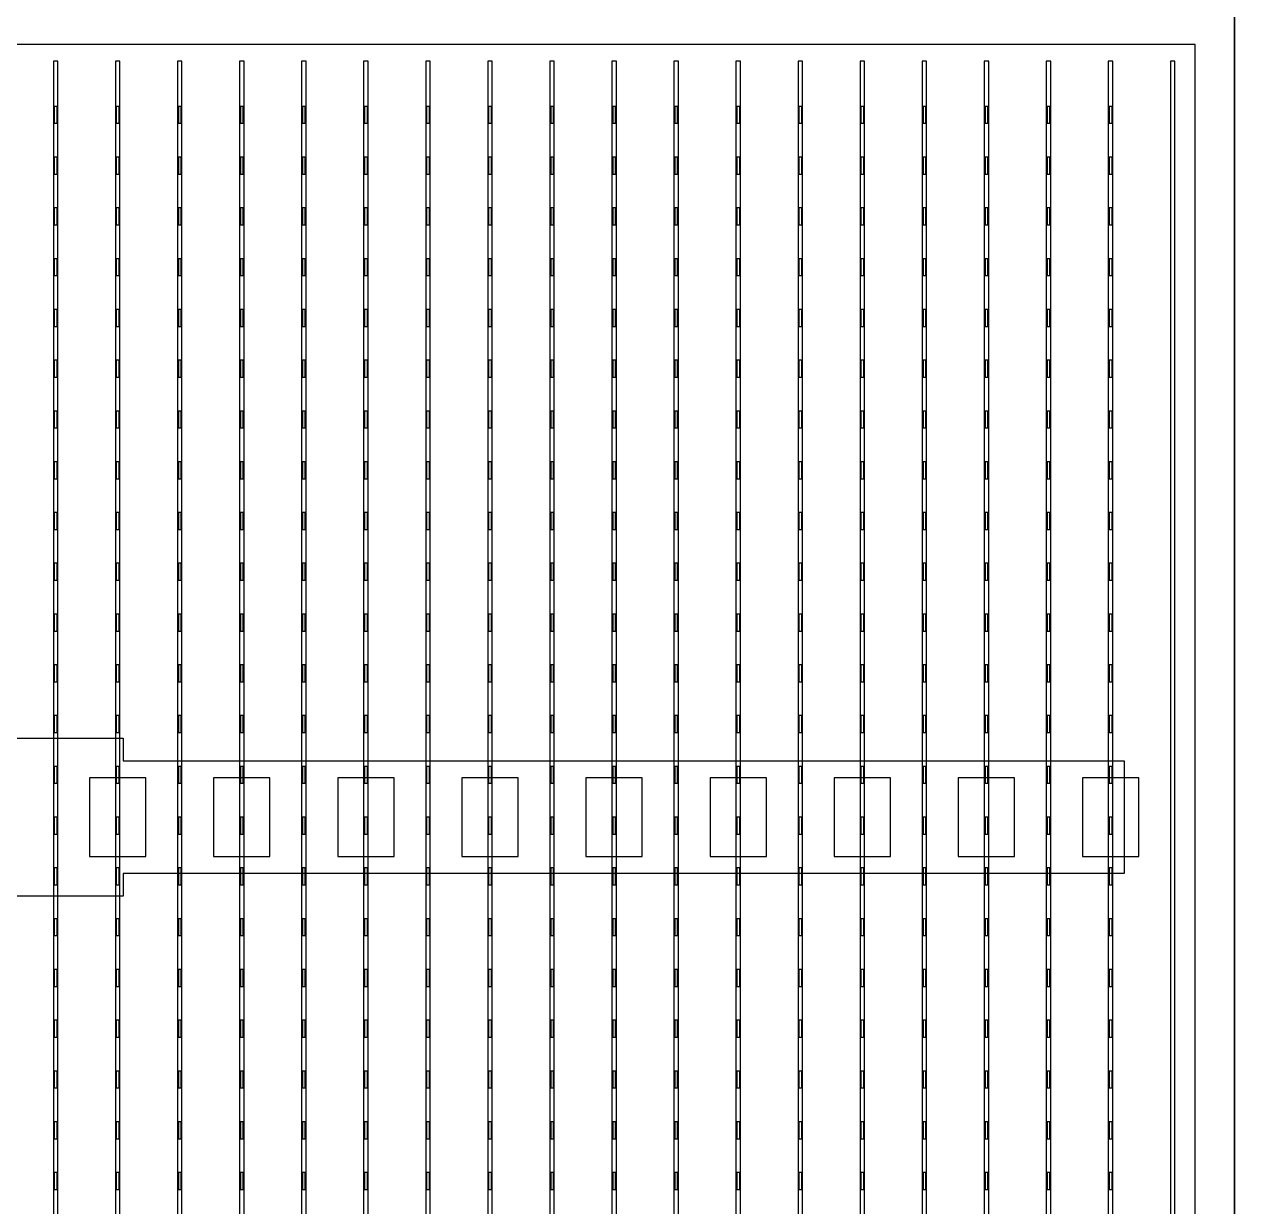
# Model space of a CAD drawing. Header units: millimetres. Extents: x -18 to 142, y -7 to 153.
# Drawn here: x 93.25 to 104.14, y 30.65 to 41.12 of the extents above; entities that cross this region are included whole.
import ezdxf

# ---------------------------------------------------------------- set-up
doc = ezdxf.new("R2010")
doc.units = ezdxf.units.MM
for name, color, linetype in [('BUSBARS', 3, 'Continuous'), ('CELLS', 5, 'Continuous'), ('CONTACT_PADS', 2, 'Continuous'), ('DICING', 4, 'Continuous'), ('FINGERS', 1, 'Continuous'), ('INSULATION', 2, 'Continuous')]:
    doc.layers.add(name, color=color, linetype=linetype)

msp = doc.modelspace()

# ---------------------------------------------------------------- linework, layer by layer
at = {"layer": 'BUSBARS'}
msp.add_lwpolyline([(102.99, 34.6), (102.99, 33.6), (94.12, 33.6), (94.12, 33.4), (92.92, 33.4), (92.92, 33.6), (84.05, 33.6), (84.05, 34.6), (92.92, 34.6), (92.92, 34.8), (94.12, 34.8), (94.12, 34.6), (102.99, 34.6)], close=True, dxfattribs=at)
at = {"layer": 'CELLS'}
for points in [[(103.97, 20.4), (103.97, 41.3), (83.07, 41.3), (83.07, 20.4), (103.97, 20.4)], [(124.87, 20.4), (124.87, 41.3), (103.97, 41.3), (103.97, 20.4), (124.87, 20.4)]]:
    msp.add_lwpolyline(points, close=True, dxfattribs=at)
at = {"layer": 'CONTACT_PADS'}
for points in [[(93.533, 40.25), (93.533, 40.4), (93.508, 40.4), (93.508, 40.25), (93.533, 40.25)], [(94.083, 40.25), (94.083, 40.4), (94.058, 40.4), (94.058, 40.25), (94.083, 40.25)], [(94.633, 40.25), (94.633, 40.4), (94.608, 40.4), (94.608, 40.25), (94.633, 40.25)], [(95.183, 40.25), (95.183, 40.4), (95.158, 40.4), (95.158, 40.25), (95.183, 40.25)], [(95.733, 40.25), (95.733, 40.4), (95.708, 40.4), (95.708, 40.25), (95.733, 40.25)], [(96.283, 40.25), (96.283, 40.4), (96.258, 40.4), (96.258, 40.25), (96.283, 40.25)], [(96.833, 40.25), (96.833, 40.4), (96.808, 40.4), (96.808, 40.25), (96.833, 40.25)], [(97.383, 40.25), (97.383, 40.4), (97.358, 40.4), (97.358, 40.25), (97.383, 40.25)], [(97.933, 40.25), (97.933, 40.4), (97.908, 40.4), (97.908, 40.25), (97.933, 40.25)], [(98.483, 40.25), (98.483, 40.4), (98.458, 40.4), (98.458, 40.25), (98.483, 40.25)], [(99.033, 40.25), (99.033, 40.4), (99.008, 40.4), (99.008, 40.25), (99.033, 40.25)], [(99.583, 40.25), (99.583, 40.4), (99.558, 40.4), (99.558, 40.25), (99.583, 40.25)], [(100.133, 40.25), (100.133, 40.4), (100.108, 40.4), (100.108, 40.25), (100.133, 40.25)], [(100.683, 40.25), (100.683, 40.4), (100.658, 40.4), (100.658, 40.25), (100.683, 40.25)], [(101.233, 40.25), (101.233, 40.4), (101.208, 40.4), (101.208, 40.25), (101.233, 40.25)], [(101.783, 40.25), (101.783, 40.4), (101.758, 40.4), (101.758, 40.25), (101.783, 40.25)], [(102.333, 40.25), (102.333, 40.4), (102.308, 40.4), (102.308, 40.25), (102.333, 40.25)], [(102.883, 40.25), (102.883, 40.4), (102.858, 40.4), (102.858, 40.25), (102.883, 40.25)], [(93.533, 39.8), (93.533, 39.95), (93.508, 39.95), (93.508, 39.8), (93.533, 39.8)], [(94.083, 39.8), (94.083, 39.95), (94.058, 39.95), (94.058, 39.8), (94.083, 39.8)], [(94.633, 39.8), (94.633, 39.95), (94.608, 39.95), (94.608, 39.8), (94.633, 39.8)], [(95.183, 39.8), (95.183, 39.95), (95.158, 39.95), (95.158, 39.8), (95.183, 39.8)], [(95.733, 39.8), (95.733, 39.95), (95.708, 39.95), (95.708, 39.8), (95.733, 39.8)], [(96.283, 39.8), (96.283, 39.95), (96.258, 39.95), (96.258, 39.8), (96.283, 39.8)], [(96.833, 39.8), (96.833, 39.95), (96.808, 39.95), (96.808, 39.8), (96.833, 39.8)], [(97.383, 39.8), (97.383, 39.95), (97.358, 39.95), (97.358, 39.8), (97.383, 39.8)], [(97.933, 39.8), (97.933, 39.95), (97.908, 39.95), (97.908, 39.8), (97.933, 39.8)], [(98.483, 39.8), (98.483, 39.95), (98.458, 39.95), (98.458, 39.8), (98.483, 39.8)], [(99.033, 39.8), (99.033, 39.95), (99.008, 39.95), (99.008, 39.8), (99.033, 39.8)], [(99.583, 39.8), (99.583, 39.95), (99.558, 39.95), (99.558, 39.8), (99.583, 39.8)], [(100.133, 39.8), (100.133, 39.95), (100.108, 39.95), (100.108, 39.8), (100.133, 39.8)], [(100.683, 39.8), (100.683, 39.95), (100.658, 39.95), (100.658, 39.8), (100.683, 39.8)], [(101.233, 39.8), (101.233, 39.95), (101.208, 39.95), (101.208, 39.8), (101.233, 39.8)], [(101.783, 39.8), (101.783, 39.95), (101.758, 39.95), (101.758, 39.8), (101.783, 39.8)], [(102.333, 39.8), (102.333, 39.95), (102.308, 39.95), (102.308, 39.8), (102.333, 39.8)], [(102.883, 39.8), (102.883, 39.95), (102.858, 39.95), (102.858, 39.8), (102.883, 39.8)], [(93.533, 39.35), (93.533, 39.5), (93.508, 39.5), (93.508, 39.35), (93.533, 39.35)], [(94.083, 39.35), (94.083, 39.5), (94.058, 39.5), (94.058, 39.35), (94.083, 39.35)], [(94.633, 39.35), (94.633, 39.5), (94.608, 39.5), (94.608, 39.35), (94.633, 39.35)], [(95.183, 39.35), (95.183, 39.5), (95.158, 39.5), (95.158, 39.35), (95.183, 39.35)], [(95.733, 39.35), (95.733, 39.5), (95.708, 39.5), (95.708, 39.35), (95.733, 39.35)], [(96.283, 39.35), (96.283, 39.5), (96.258, 39.5), (96.258, 39.35), (96.283, 39.35)], [(96.833, 39.35), (96.833, 39.5), (96.808, 39.5), (96.808, 39.35), (96.833, 39.35)], [(97.383, 39.35), (97.383, 39.5), (97.358, 39.5), (97.358, 39.35), (97.383, 39.35)], [(97.933, 39.35), (97.933, 39.5), (97.908, 39.5), (97.908, 39.35), (97.933, 39.35)], [(98.483, 39.35), (98.483, 39.5), (98.458, 39.5), (98.458, 39.35), (98.483, 39.35)], [(99.033, 39.35), (99.033, 39.5), (99.008, 39.5), (99.008, 39.35), (99.033, 39.35)], [(99.583, 39.35), (99.583, 39.5), (99.558, 39.5), (99.558, 39.35), (99.583, 39.35)], [(100.133, 39.35), (100.133, 39.5), (100.108, 39.5), (100.108, 39.35), (100.133, 39.35)], [(100.683, 39.35), (100.683, 39.5), (100.658, 39.5), (100.658, 39.35), (100.683, 39.35)], [(101.233, 39.35), (101.233, 39.5), (101.208, 39.5), (101.208, 39.35), (101.233, 39.35)], [(101.783, 39.35), (101.783, 39.5), (101.758, 39.5), (101.758, 39.35), (101.783, 39.35)], [(102.333, 39.35), (102.333, 39.5), (102.308, 39.5), (102.308, 39.35), (102.333, 39.35)], [(102.883, 39.35), (102.883, 39.5), (102.858, 39.5), (102.858, 39.35), (102.883, 39.35)], [(93.533, 38.9), (93.533, 39.05), (93.508, 39.05), (93.508, 38.9), (93.533, 38.9)], [(94.083, 38.9), (94.083, 39.05), (94.058, 39.05), (94.058, 38.9), (94.083, 38.9)], [(94.633, 38.9), (94.633, 39.05), (94.608, 39.05), (94.608, 38.9), (94.633, 38.9)], [(95.183, 38.9), (95.183, 39.05), (95.158, 39.05), (95.158, 38.9), (95.183, 38.9)], [(95.733, 38.9), (95.733, 39.05), (95.708, 39.05), (95.708, 38.9), (95.733, 38.9)], [(96.283, 38.9), (96.283, 39.05), (96.258, 39.05), (96.258, 38.9), (96.283, 38.9)], [(96.833, 38.9), (96.833, 39.05), (96.808, 39.05), (96.808, 38.9), (96.833, 38.9)], [(97.383, 38.9), (97.383, 39.05), (97.358, 39.05), (97.358, 38.9), (97.383, 38.9)], [(97.933, 38.9), (97.933, 39.05), (97.908, 39.05), (97.908, 38.9), (97.933, 38.9)], [(98.483, 38.9), (98.483, 39.05), (98.458, 39.05), (98.458, 38.9), (98.483, 38.9)], [(99.033, 38.9), (99.033, 39.05), (99.008, 39.05), (99.008, 38.9), (99.033, 38.9)], [(99.583, 38.9), (99.583, 39.05), (99.558, 39.05), (99.558, 38.9), (99.583, 38.9)], [(100.133, 38.9), (100.133, 39.05), (100.108, 39.05), (100.108, 38.9), (100.133, 38.9)], [(100.683, 38.9), (100.683, 39.05), (100.658, 39.05), (100.658, 38.9), (100.683, 38.9)], [(101.233, 38.9), (101.233, 39.05), (101.208, 39.05), (101.208, 38.9), (101.233, 38.9)], [(101.783, 38.9), (101.783, 39.05), (101.758, 39.05), (101.758, 38.9), (101.783, 38.9)], [(102.333, 38.9), (102.333, 39.05), (102.308, 39.05), (102.308, 38.9), (102.333, 38.9)], [(102.883, 38.9), (102.883, 39.05), (102.858, 39.05), (102.858, 38.9), (102.883, 38.9)], [(93.533, 38.45), (93.533, 38.6), (93.508, 38.6), (93.508, 38.45), (93.533, 38.45)], [(94.083, 38.45), (94.083, 38.6), (94.058, 38.6), (94.058, 38.45), (94.083, 38.45)], [(94.633, 38.45), (94.633, 38.6), (94.608, 38.6), (94.608, 38.45), (94.633, 38.45)], [(95.183, 38.45), (95.183, 38.6), (95.158, 38.6), (95.158, 38.45), (95.183, 38.45)], [(95.733, 38.45), (95.733, 38.6), (95.708, 38.6), (95.708, 38.45), (95.733, 38.45)], [(96.283, 38.45), (96.283, 38.6), (96.258, 38.6), (96.258, 38.45), (96.283, 38.45)], [(96.833, 38.45), (96.833, 38.6), (96.808, 38.6), (96.808, 38.45), (96.833, 38.45)], [(97.383, 38.45), (97.383, 38.6), (97.358, 38.6), (97.358, 38.45), (97.383, 38.45)], [(97.933, 38.45), (97.933, 38.6), (97.908, 38.6), (97.908, 38.45), (97.933, 38.45)], [(98.483, 38.45), (98.483, 38.6), (98.458, 38.6), (98.458, 38.45), (98.483, 38.45)], [(99.033, 38.45), (99.033, 38.6), (99.008, 38.6), (99.008, 38.45), (99.033, 38.45)], [(99.583, 38.45), (99.583, 38.6), (99.558, 38.6), (99.558, 38.45), (99.583, 38.45)], [(100.133, 38.45), (100.133, 38.6), (100.108, 38.6), (100.108, 38.45), (100.133, 38.45)], [(100.683, 38.45), (100.683, 38.6), (100.658, 38.6), (100.658, 38.45), (100.683, 38.45)], [(101.233, 38.45), (101.233, 38.6), (101.208, 38.6), (101.208, 38.45), (101.233, 38.45)], [(101.783, 38.45), (101.783, 38.6), (101.758, 38.6), (101.758, 38.45), (101.783, 38.45)], [(102.333, 38.45), (102.333, 38.6), (102.308, 38.6), (102.308, 38.45), (102.333, 38.45)], [(102.883, 38.45), (102.883, 38.6), (102.858, 38.6), (102.858, 38.45), (102.883, 38.45)], [(93.533, 38), (93.533, 38.15), (93.508, 38.15), (93.508, 38), (93.533, 38)], [(94.083, 38), (94.083, 38.15), (94.058, 38.15), (94.058, 38), (94.083, 38)], [(94.633, 38), (94.633, 38.15), (94.608, 38.15), (94.608, 38), (94.633, 38)], [(95.183, 38), (95.183, 38.15), (95.158, 38.15), (95.158, 38), (95.183, 38)], [(95.733, 38), (95.733, 38.15), (95.708, 38.15), (95.708, 38), (95.733, 38)], [(96.283, 38), (96.283, 38.15), (96.258, 38.15), (96.258, 38), (96.283, 38)], [(96.833, 38), (96.833, 38.15), (96.808, 38.15), (96.808, 38), (96.833, 38)], [(97.383, 38), (97.383, 38.15), (97.358, 38.15), (97.358, 38), (97.383, 38)], [(97.933, 38), (97.933, 38.15), (97.908, 38.15), (97.908, 38), (97.933, 38)], [(98.483, 38), (98.483, 38.15), (98.458, 38.15), (98.458, 38), (98.483, 38)], [(99.033, 38), (99.033, 38.15), (99.008, 38.15), (99.008, 38), (99.033, 38)], [(99.583, 38), (99.583, 38.15), (99.558, 38.15), (99.558, 38), (99.583, 38)], [(100.133, 38), (100.133, 38.15), (100.108, 38.15), (100.108, 38), (100.133, 38)], [(100.683, 38), (100.683, 38.15), (100.658, 38.15), (100.658, 38), (100.683, 38)], [(101.233, 38), (101.233, 38.15), (101.208, 38.15), (101.208, 38), (101.233, 38)], [(101.783, 38), (101.783, 38.15), (101.758, 38.15), (101.758, 38), (101.783, 38)], [(102.333, 38), (102.333, 38.15), (102.308, 38.15), (102.308, 38), (102.333, 38)], [(102.883, 38), (102.883, 38.15), (102.858, 38.15), (102.858, 38), (102.883, 38)], [(93.533, 37.55), (93.533, 37.7), (93.508, 37.7), (93.508, 37.55), (93.533, 37.55)], [(94.083, 37.55), (94.083, 37.7), (94.058, 37.7), (94.058, 37.55), (94.083, 37.55)], [(94.633, 37.55), (94.633, 37.7), (94.608, 37.7), (94.608, 37.55), (94.633, 37.55)], [(95.183, 37.55), (95.183, 37.7), (95.158, 37.7), (95.158, 37.55), (95.183, 37.55)], [(95.733, 37.55), (95.733, 37.7), (95.708, 37.7), (95.708, 37.55), (95.733, 37.55)], [(96.283, 37.55), (96.283, 37.7), (96.258, 37.7), (96.258, 37.55), (96.283, 37.55)], [(96.833, 37.55), (96.833, 37.7), (96.808, 37.7), (96.808, 37.55), (96.833, 37.55)], [(97.383, 37.55), (97.383, 37.7), (97.358, 37.7), (97.358, 37.55), (97.383, 37.55)], [(97.933, 37.55), (97.933, 37.7), (97.908, 37.7), (97.908, 37.55), (97.933, 37.55)], [(98.483, 37.55), (98.483, 37.7), (98.458, 37.7), (98.458, 37.55), (98.483, 37.55)], [(99.033, 37.55), (99.033, 37.7), (99.008, 37.7), (99.008, 37.55), (99.033, 37.55)], [(99.583, 37.55), (99.583, 37.7), (99.558, 37.7), (99.558, 37.55), (99.583, 37.55)], [(100.133, 37.55), (100.133, 37.7), (100.108, 37.7), (100.108, 37.55), (100.133, 37.55)], [(100.683, 37.55), (100.683, 37.7), (100.658, 37.7), (100.658, 37.55), (100.683, 37.55)], [(101.233, 37.55), (101.233, 37.7), (101.208, 37.7), (101.208, 37.55), (101.233, 37.55)], [(101.783, 37.55), (101.783, 37.7), (101.758, 37.7), (101.758, 37.55), (101.783, 37.55)], [(102.333, 37.55), (102.333, 37.7), (102.308, 37.7), (102.308, 37.55), (102.333, 37.55)], [(102.883, 37.55), (102.883, 37.7), (102.858, 37.7), (102.858, 37.55), (102.883, 37.55)], [(93.533, 37.1), (93.533, 37.25), (93.508, 37.25), (93.508, 37.1), (93.533, 37.1)], [(94.083, 37.1), (94.083, 37.25), (94.058, 37.25), (94.058, 37.1), (94.083, 37.1)], [(94.633, 37.1), (94.633, 37.25), (94.608, 37.25), (94.608, 37.1), (94.633, 37.1)], [(95.183, 37.1), (95.183, 37.25), (95.158, 37.25), (95.158, 37.1), (95.183, 37.1)], [(95.733, 37.1), (95.733, 37.25), (95.708, 37.25), (95.708, 37.1), (95.733, 37.1)], [(96.283, 37.1), (96.283, 37.25), (96.258, 37.25), (96.258, 37.1), (96.283, 37.1)], [(96.833, 37.1), (96.833, 37.25), (96.808, 37.25), (96.808, 37.1), (96.833, 37.1)], [(97.383, 37.1), (97.383, 37.25), (97.358, 37.25), (97.358, 37.1), (97.383, 37.1)], [(97.933, 37.1), (97.933, 37.25), (97.908, 37.25), (97.908, 37.1), (97.933, 37.1)], [(98.483, 37.1), (98.483, 37.25), (98.458, 37.25), (98.458, 37.1), (98.483, 37.1)], [(99.033, 37.1), (99.033, 37.25), (99.008, 37.25), (99.008, 37.1), (99.033, 37.1)], [(99.583, 37.1), (99.583, 37.25), (99.558, 37.25), (99.558, 37.1), (99.583, 37.1)], [(100.133, 37.1), (100.133, 37.25), (100.108, 37.25), (100.108, 37.1), (100.133, 37.1)], [(100.683, 37.1), (100.683, 37.25), (100.658, 37.25), (100.658, 37.1), (100.683, 37.1)], [(101.233, 37.1), (101.233, 37.25), (101.208, 37.25), (101.208, 37.1), (101.233, 37.1)], [(101.783, 37.1), (101.783, 37.25), (101.758, 37.25), (101.758, 37.1), (101.783, 37.1)], [(102.333, 37.1), (102.333, 37.25), (102.308, 37.25), (102.308, 37.1), (102.333, 37.1)], [(102.883, 37.1), (102.883, 37.25), (102.858, 37.25), (102.858, 37.1), (102.883, 37.1)], [(93.533, 36.65), (93.533, 36.8), (93.508, 36.8), (93.508, 36.65), (93.533, 36.65)], [(94.083, 36.65), (94.083, 36.8), (94.058, 36.8), (94.058, 36.65), (94.083, 36.65)], [(94.633, 36.65), (94.633, 36.8), (94.608, 36.8), (94.608, 36.65), (94.633, 36.65)], [(95.183, 36.65), (95.183, 36.8), (95.158, 36.8), (95.158, 36.65), (95.183, 36.65)], [(95.733, 36.65), (95.733, 36.8), (95.708, 36.8), (95.708, 36.65), (95.733, 36.65)], [(96.283, 36.65), (96.283, 36.8), (96.258, 36.8), (96.258, 36.65), (96.283, 36.65)], [(96.833, 36.65), (96.833, 36.8), (96.808, 36.8), (96.808, 36.65), (96.833, 36.65)], [(97.383, 36.65), (97.383, 36.8), (97.358, 36.8), (97.358, 36.65), (97.383, 36.65)], [(97.933, 36.65), (97.933, 36.8), (97.908, 36.8), (97.908, 36.65), (97.933, 36.65)], [(98.483, 36.65), (98.483, 36.8), (98.458, 36.8), (98.458, 36.65), (98.483, 36.65)], [(99.033, 36.65), (99.033, 36.8), (99.008, 36.8), (99.008, 36.65), (99.033, 36.65)], [(99.583, 36.65), (99.583, 36.8), (99.558, 36.8), (99.558, 36.65), (99.583, 36.65)], [(100.133, 36.65), (100.133, 36.8), (100.108, 36.8), (100.108, 36.65), (100.133, 36.65)], [(100.683, 36.65), (100.683, 36.8), (100.658, 36.8), (100.658, 36.65), (100.683, 36.65)], [(101.233, 36.65), (101.233, 36.8), (101.208, 36.8), (101.208, 36.65), (101.233, 36.65)], [(101.783, 36.65), (101.783, 36.8), (101.758, 36.8), (101.758, 36.65), (101.783, 36.65)], [(102.333, 36.65), (102.333, 36.8), (102.308, 36.8), (102.308, 36.65), (102.333, 36.65)], [(102.883, 36.65), (102.883, 36.8), (102.858, 36.8), (102.858, 36.65), (102.883, 36.65)], [(93.533, 36.2), (93.533, 36.35), (93.508, 36.35), (93.508, 36.2), (93.533, 36.2)], [(94.083, 36.2), (94.083, 36.35), (94.058, 36.35), (94.058, 36.2), (94.083, 36.2)], [(94.633, 36.2), (94.633, 36.35), (94.608, 36.35), (94.608, 36.2), (94.633, 36.2)], [(95.183, 36.2), (95.183, 36.35), (95.158, 36.35), (95.158, 36.2), (95.183, 36.2)], [(95.733, 36.2), (95.733, 36.35), (95.708, 36.35), (95.708, 36.2), (95.733, 36.2)], [(96.283, 36.2), (96.283, 36.35), (96.258, 36.35), (96.258, 36.2), (96.283, 36.2)], [(96.833, 36.2), (96.833, 36.35), (96.808, 36.35), (96.808, 36.2), (96.833, 36.2)], [(97.383, 36.2), (97.383, 36.35), (97.358, 36.35), (97.358, 36.2), (97.383, 36.2)], [(97.933, 36.2), (97.933, 36.35), (97.908, 36.35), (97.908, 36.2), (97.933, 36.2)], [(98.483, 36.2), (98.483, 36.35), (98.458, 36.35), (98.458, 36.2), (98.483, 36.2)], [(99.033, 36.2), (99.033, 36.35), (99.008, 36.35), (99.008, 36.2), (99.033, 36.2)], [(99.583, 36.2), (99.583, 36.35), (99.558, 36.35), (99.558, 36.2), (99.583, 36.2)], [(100.133, 36.2), (100.133, 36.35), (100.108, 36.35), (100.108, 36.2), (100.133, 36.2)], [(100.683, 36.2), (100.683, 36.35), (100.658, 36.35), (100.658, 36.2), (100.683, 36.2)], [(101.233, 36.2), (101.233, 36.35), (101.208, 36.35), (101.208, 36.2), (101.233, 36.2)], [(101.783, 36.2), (101.783, 36.35), (101.758, 36.35), (101.758, 36.2), (101.783, 36.2)], [(102.333, 36.2), (102.333, 36.35), (102.308, 36.35), (102.308, 36.2), (102.333, 36.2)], [(102.883, 36.2), (102.883, 36.35), (102.858, 36.35), (102.858, 36.2), (102.883, 36.2)], [(93.533, 35.75), (93.533, 35.9), (93.508, 35.9), (93.508, 35.75), (93.533, 35.75)], [(94.083, 35.75), (94.083, 35.9), (94.058, 35.9), (94.058, 35.75), (94.083, 35.75)], [(94.633, 35.75), (94.633, 35.9), (94.608, 35.9), (94.608, 35.75), (94.633, 35.75)], [(95.183, 35.75), (95.183, 35.9), (95.158, 35.9), (95.158, 35.75), (95.183, 35.75)], [(95.733, 35.75), (95.733, 35.9), (95.708, 35.9), (95.708, 35.75), (95.733, 35.75)], [(96.283, 35.75), (96.283, 35.9), (96.258, 35.9), (96.258, 35.75), (96.283, 35.75)], [(96.833, 35.75), (96.833, 35.9), (96.808, 35.9), (96.808, 35.75), (96.833, 35.75)], [(97.383, 35.75), (97.383, 35.9), (97.358, 35.9), (97.358, 35.75), (97.383, 35.75)], [(97.933, 35.75), (97.933, 35.9), (97.908, 35.9), (97.908, 35.75), (97.933, 35.75)], [(98.483, 35.75), (98.483, 35.9), (98.458, 35.9), (98.458, 35.75), (98.483, 35.75)], [(99.033, 35.75), (99.033, 35.9), (99.008, 35.9), (99.008, 35.75), (99.033, 35.75)], [(99.583, 35.75), (99.583, 35.9), (99.558, 35.9), (99.558, 35.75), (99.583, 35.75)], [(100.133, 35.75), (100.133, 35.9), (100.108, 35.9), (100.108, 35.75), (100.133, 35.75)], [(100.683, 35.75), (100.683, 35.9), (100.658, 35.9), (100.658, 35.75), (100.683, 35.75)], [(101.233, 35.75), (101.233, 35.9), (101.208, 35.9), (101.208, 35.75), (101.233, 35.75)], [(101.783, 35.75), (101.783, 35.9), (101.758, 35.9), (101.758, 35.75), (101.783, 35.75)], [(102.333, 35.75), (102.333, 35.9), (102.308, 35.9), (102.308, 35.75), (102.333, 35.75)], [(102.883, 35.75), (102.883, 35.9), (102.858, 35.9), (102.858, 35.75), (102.883, 35.75)], [(93.533, 35.3), (93.533, 35.45), (93.508, 35.45), (93.508, 35.3), (93.533, 35.3)], [(94.083, 35.3), (94.083, 35.45), (94.058, 35.45), (94.058, 35.3), (94.083, 35.3)], [(94.633, 35.3), (94.633, 35.45), (94.608, 35.45), (94.608, 35.3), (94.633, 35.3)], [(95.183, 35.3), (95.183, 35.45), (95.158, 35.45), (95.158, 35.3), (95.183, 35.3)], [(95.733, 35.3), (95.733, 35.45), (95.708, 35.45), (95.708, 35.3), (95.733, 35.3)], [(96.283, 35.3), (96.283, 35.45), (96.258, 35.45), (96.258, 35.3), (96.283, 35.3)], [(96.833, 35.3), (96.833, 35.45), (96.808, 35.45), (96.808, 35.3), (96.833, 35.3)], [(97.383, 35.3), (97.383, 35.45), (97.358, 35.45), (97.358, 35.3), (97.383, 35.3)], [(97.933, 35.3), (97.933, 35.45), (97.908, 35.45), (97.908, 35.3), (97.933, 35.3)], [(98.483, 35.3), (98.483, 35.45), (98.458, 35.45), (98.458, 35.3), (98.483, 35.3)], [(99.033, 35.3), (99.033, 35.45), (99.008, 35.45), (99.008, 35.3), (99.033, 35.3)], [(99.583, 35.3), (99.583, 35.45), (99.558, 35.45), (99.558, 35.3), (99.583, 35.3)], [(100.133, 35.3), (100.133, 35.45), (100.108, 35.45), (100.108, 35.3), (100.133, 35.3)], [(100.683, 35.3), (100.683, 35.45), (100.658, 35.45), (100.658, 35.3), (100.683, 35.3)], [(101.233, 35.3), (101.233, 35.45), (101.208, 35.45), (101.208, 35.3), (101.233, 35.3)], [(101.783, 35.3), (101.783, 35.45), (101.758, 35.45), (101.758, 35.3), (101.783, 35.3)], [(102.333, 35.3), (102.333, 35.45), (102.308, 35.45), (102.308, 35.3), (102.333, 35.3)], [(102.883, 35.3), (102.883, 35.45), (102.858, 35.45), (102.858, 35.3), (102.883, 35.3)], [(93.533, 34.85), (93.533, 35), (93.508, 35), (93.508, 34.85), (93.533, 34.85)], [(94.083, 34.85), (94.083, 35), (94.058, 35), (94.058, 34.85), (94.083, 34.85)], [(94.633, 34.85), (94.633, 35), (94.608, 35), (94.608, 34.85), (94.633, 34.85)], [(95.183, 34.85), (95.183, 35), (95.158, 35), (95.158, 34.85), (95.183, 34.85)], [(95.733, 34.85), (95.733, 35), (95.708, 35), (95.708, 34.85), (95.733, 34.85)], [(96.283, 34.85), (96.283, 35), (96.258, 35), (96.258, 34.85), (96.283, 34.85)], [(96.833, 34.85), (96.833, 35), (96.808, 35), (96.808, 34.85), (96.833, 34.85)], [(97.383, 34.85), (97.383, 35), (97.358, 35), (97.358, 34.85), (97.383, 34.85)], [(97.933, 34.85), (97.933, 35), (97.908, 35), (97.908, 34.85), (97.933, 34.85)], [(98.483, 34.85), (98.483, 35), (98.458, 35), (98.458, 34.85), (98.483, 34.85)], [(99.033, 34.85), (99.033, 35), (99.008, 35), (99.008, 34.85), (99.033, 34.85)], [(99.583, 34.85), (99.583, 35), (99.558, 35), (99.558, 34.85), (99.583, 34.85)], [(100.133, 34.85), (100.133, 35), (100.108, 35), (100.108, 34.85), (100.133, 34.85)], [(100.683, 34.85), (100.683, 35), (100.658, 35), (100.658, 34.85), (100.683, 34.85)], [(101.233, 34.85), (101.233, 35), (101.208, 35), (101.208, 34.85), (101.233, 34.85)], [(101.783, 34.85), (101.783, 35), (101.758, 35), (101.758, 34.85), (101.783, 34.85)], [(102.333, 34.85), (102.333, 35), (102.308, 35), (102.308, 34.85), (102.333, 34.85)], [(102.883, 34.85), (102.883, 35), (102.858, 35), (102.858, 34.85), (102.883, 34.85)], [(93.533, 34.4), (93.533, 34.55), (93.508, 34.55), (93.508, 34.4), (93.533, 34.4)], [(94.083, 34.4), (94.083, 34.55), (94.058, 34.55), (94.058, 34.4), (94.083, 34.4)], [(94.633, 34.4), (94.633, 34.55), (94.608, 34.55), (94.608, 34.4), (94.633, 34.4)], [(95.183, 34.4), (95.183, 34.55), (95.158, 34.55), (95.158, 34.4), (95.183, 34.4)], [(95.733, 34.4), (95.733, 34.55), (95.708, 34.55), (95.708, 34.4), (95.733, 34.4)], [(96.283, 34.4), (96.283, 34.55), (96.258, 34.55), (96.258, 34.4), (96.283, 34.4)], [(96.833, 34.4), (96.833, 34.55), (96.808, 34.55), (96.808, 34.4), (96.833, 34.4)], [(97.383, 34.4), (97.383, 34.55), (97.358, 34.55), (97.358, 34.4), (97.383, 34.4)], [(97.933, 34.4), (97.933, 34.55), (97.908, 34.55), (97.908, 34.4), (97.933, 34.4)], [(98.483, 34.4), (98.483, 34.55), (98.458, 34.55), (98.458, 34.4), (98.483, 34.4)], [(99.033, 34.4), (99.033, 34.55), (99.008, 34.55), (99.008, 34.4), (99.033, 34.4)], [(99.583, 34.4), (99.583, 34.55), (99.558, 34.55), (99.558, 34.4), (99.583, 34.4)], [(100.133, 34.4), (100.133, 34.55), (100.108, 34.55), (100.108, 34.4), (100.133, 34.4)], [(100.683, 34.4), (100.683, 34.55), (100.658, 34.55), (100.658, 34.4), (100.683, 34.4)], [(101.233, 34.4), (101.233, 34.55), (101.208, 34.55), (101.208, 34.4), (101.233, 34.4)], [(101.783, 34.4), (101.783, 34.55), (101.758, 34.55), (101.758, 34.4), (101.783, 34.4)], [(102.333, 34.4), (102.333, 34.55), (102.308, 34.55), (102.308, 34.4), (102.333, 34.4)], [(102.883, 34.4), (102.883, 34.55), (102.858, 34.55), (102.858, 34.4), (102.883, 34.4)], [(93.533, 33.95), (93.533, 34.1), (93.508, 34.1), (93.508, 33.95), (93.533, 33.95)], [(94.083, 33.95), (94.083, 34.1), (94.058, 34.1), (94.058, 33.95), (94.083, 33.95)], [(94.633, 33.95), (94.633, 34.1), (94.608, 34.1), (94.608, 33.95), (94.633, 33.95)], [(95.183, 33.95), (95.183, 34.1), (95.158, 34.1), (95.158, 33.95), (95.183, 33.95)], [(95.733, 33.95), (95.733, 34.1), (95.708, 34.1), (95.708, 33.95), (95.733, 33.95)], [(96.283, 33.95), (96.283, 34.1), (96.258, 34.1), (96.258, 33.95), (96.283, 33.95)], [(96.833, 33.95), (96.833, 34.1), (96.808, 34.1), (96.808, 33.95), (96.833, 33.95)], [(97.383, 33.95), (97.383, 34.1), (97.358, 34.1), (97.358, 33.95), (97.383, 33.95)], [(97.933, 33.95), (97.933, 34.1), (97.908, 34.1), (97.908, 33.95), (97.933, 33.95)], [(98.483, 33.95), (98.483, 34.1), (98.458, 34.1), (98.458, 33.95), (98.483, 33.95)], [(99.033, 33.95), (99.033, 34.1), (99.008, 34.1), (99.008, 33.95), (99.033, 33.95)], [(99.583, 33.95), (99.583, 34.1), (99.558, 34.1), (99.558, 33.95), (99.583, 33.95)], [(100.133, 33.95), (100.133, 34.1), (100.108, 34.1), (100.108, 33.95), (100.133, 33.95)], [(100.683, 33.95), (100.683, 34.1), (100.658, 34.1), (100.658, 33.95), (100.683, 33.95)], [(101.233, 33.95), (101.233, 34.1), (101.208, 34.1), (101.208, 33.95), (101.233, 33.95)], [(101.783, 33.95), (101.783, 34.1), (101.758, 34.1), (101.758, 33.95), (101.783, 33.95)], [(102.333, 33.95), (102.333, 34.1), (102.308, 34.1), (102.308, 33.95), (102.333, 33.95)], [(102.883, 33.95), (102.883, 34.1), (102.858, 34.1), (102.858, 33.95), (102.883, 33.95)], [(93.533, 33.5), (93.533, 33.65), (93.508, 33.65), (93.508, 33.5), (93.533, 33.5)], [(94.083, 33.5), (94.083, 33.65), (94.058, 33.65), (94.058, 33.5), (94.083, 33.5)], [(94.633, 33.5), (94.633, 33.65), (94.608, 33.65), (94.608, 33.5), (94.633, 33.5)], [(95.183, 33.5), (95.183, 33.65), (95.158, 33.65), (95.158, 33.5), (95.183, 33.5)], [(95.733, 33.5), (95.733, 33.65), (95.708, 33.65), (95.708, 33.5), (95.733, 33.5)], [(96.283, 33.5), (96.283, 33.65), (96.258, 33.65), (96.258, 33.5), (96.283, 33.5)], [(96.833, 33.5), (96.833, 33.65), (96.808, 33.65), (96.808, 33.5), (96.833, 33.5)], [(97.383, 33.5), (97.383, 33.65), (97.358, 33.65), (97.358, 33.5), (97.383, 33.5)], [(97.933, 33.5), (97.933, 33.65), (97.908, 33.65), (97.908, 33.5), (97.933, 33.5)], [(98.483, 33.5), (98.483, 33.65), (98.458, 33.65), (98.458, 33.5), (98.483, 33.5)], [(99.033, 33.5), (99.033, 33.65), (99.008, 33.65), (99.008, 33.5), (99.033, 33.5)], [(99.583, 33.5), (99.583, 33.65), (99.558, 33.65), (99.558, 33.5), (99.583, 33.5)], [(100.133, 33.5), (100.133, 33.65), (100.108, 33.65), (100.108, 33.5), (100.133, 33.5)], [(100.683, 33.5), (100.683, 33.65), (100.658, 33.65), (100.658, 33.5), (100.683, 33.5)], [(101.233, 33.5), (101.233, 33.65), (101.208, 33.65), (101.208, 33.5), (101.233, 33.5)], [(101.783, 33.5), (101.783, 33.65), (101.758, 33.65), (101.758, 33.5), (101.783, 33.5)], [(102.333, 33.5), (102.333, 33.65), (102.308, 33.65), (102.308, 33.5), (102.333, 33.5)], [(102.883, 33.5), (102.883, 33.65), (102.858, 33.65), (102.858, 33.5), (102.883, 33.5)], [(93.533, 33.05), (93.533, 33.2), (93.508, 33.2), (93.508, 33.05), (93.533, 33.05)], [(94.083, 33.05), (94.083, 33.2), (94.058, 33.2), (94.058, 33.05), (94.083, 33.05)], [(94.633, 33.05), (94.633, 33.2), (94.608, 33.2), (94.608, 33.05), (94.633, 33.05)], [(95.183, 33.05), (95.183, 33.2), (95.158, 33.2), (95.158, 33.05), (95.183, 33.05)], [(95.733, 33.05), (95.733, 33.2), (95.708, 33.2), (95.708, 33.05), (95.733, 33.05)], [(96.283, 33.05), (96.283, 33.2), (96.258, 33.2), (96.258, 33.05), (96.283, 33.05)], [(96.833, 33.05), (96.833, 33.2), (96.808, 33.2), (96.808, 33.05), (96.833, 33.05)], [(97.383, 33.05), (97.383, 33.2), (97.358, 33.2), (97.358, 33.05), (97.383, 33.05)], [(97.933, 33.05), (97.933, 33.2), (97.908, 33.2), (97.908, 33.05), (97.933, 33.05)], [(98.483, 33.05), (98.483, 33.2), (98.458, 33.2), (98.458, 33.05), (98.483, 33.05)], [(99.033, 33.05), (99.033, 33.2), (99.008, 33.2), (99.008, 33.05), (99.033, 33.05)], [(99.583, 33.05), (99.583, 33.2), (99.558, 33.2), (99.558, 33.05), (99.583, 33.05)], [(100.133, 33.05), (100.133, 33.2), (100.108, 33.2), (100.108, 33.05), (100.133, 33.05)], [(100.683, 33.05), (100.683, 33.2), (100.658, 33.2), (100.658, 33.05), (100.683, 33.05)], [(101.233, 33.05), (101.233, 33.2), (101.208, 33.2), (101.208, 33.05), (101.233, 33.05)], [(101.783, 33.05), (101.783, 33.2), (101.758, 33.2), (101.758, 33.05), (101.783, 33.05)], [(102.333, 33.05), (102.333, 33.2), (102.308, 33.2), (102.308, 33.05), (102.333, 33.05)], [(102.883, 33.05), (102.883, 33.2), (102.858, 33.2), (102.858, 33.05), (102.883, 33.05)], [(93.533, 32.6), (93.533, 32.75), (93.508, 32.75), (93.508, 32.6), (93.533, 32.6)], [(94.083, 32.6), (94.083, 32.75), (94.058, 32.75), (94.058, 32.6), (94.083, 32.6)], [(94.633, 32.6), (94.633, 32.75), (94.608, 32.75), (94.608, 32.6), (94.633, 32.6)], [(95.183, 32.6), (95.183, 32.75), (95.158, 32.75), (95.158, 32.6), (95.183, 32.6)], [(95.733, 32.6), (95.733, 32.75), (95.708, 32.75), (95.708, 32.6), (95.733, 32.6)], [(96.283, 32.6), (96.283, 32.75), (96.258, 32.75), (96.258, 32.6), (96.283, 32.6)], [(96.833, 32.6), (96.833, 32.75), (96.808, 32.75), (96.808, 32.6), (96.833, 32.6)], [(97.383, 32.6), (97.383, 32.75), (97.358, 32.75), (97.358, 32.6), (97.383, 32.6)], [(97.933, 32.6), (97.933, 32.75), (97.908, 32.75), (97.908, 32.6), (97.933, 32.6)], [(98.483, 32.6), (98.483, 32.75), (98.458, 32.75), (98.458, 32.6), (98.483, 32.6)], [(99.033, 32.6), (99.033, 32.75), (99.008, 32.75), (99.008, 32.6), (99.033, 32.6)], [(99.583, 32.6), (99.583, 32.75), (99.558, 32.75), (99.558, 32.6), (99.583, 32.6)], [(100.133, 32.6), (100.133, 32.75), (100.108, 32.75), (100.108, 32.6), (100.133, 32.6)], [(100.683, 32.6), (100.683, 32.75), (100.658, 32.75), (100.658, 32.6), (100.683, 32.6)], [(101.233, 32.6), (101.233, 32.75), (101.208, 32.75), (101.208, 32.6), (101.233, 32.6)], [(101.783, 32.6), (101.783, 32.75), (101.758, 32.75), (101.758, 32.6), (101.783, 32.6)], [(102.333, 32.6), (102.333, 32.75), (102.308, 32.75), (102.308, 32.6), (102.333, 32.6)], [(102.883, 32.6), (102.883, 32.75), (102.858, 32.75), (102.858, 32.6), (102.883, 32.6)], [(93.533, 32.15), (93.533, 32.3), (93.508, 32.3), (93.508, 32.15), (93.533, 32.15)], [(94.083, 32.15), (94.083, 32.3), (94.058, 32.3), (94.058, 32.15), (94.083, 32.15)], [(94.633, 32.15), (94.633, 32.3), (94.608, 32.3), (94.608, 32.15), (94.633, 32.15)], [(95.183, 32.15), (95.183, 32.3), (95.158, 32.3), (95.158, 32.15), (95.183, 32.15)], [(95.733, 32.15), (95.733, 32.3), (95.708, 32.3), (95.708, 32.15), (95.733, 32.15)], [(96.283, 32.15), (96.283, 32.3), (96.258, 32.3), (96.258, 32.15), (96.283, 32.15)], [(96.833, 32.15), (96.833, 32.3), (96.808, 32.3), (96.808, 32.15), (96.833, 32.15)], [(97.383, 32.15), (97.383, 32.3), (97.358, 32.3), (97.358, 32.15), (97.383, 32.15)], [(97.933, 32.15), (97.933, 32.3), (97.908, 32.3), (97.908, 32.15), (97.933, 32.15)], [(98.483, 32.15), (98.483, 32.3), (98.458, 32.3), (98.458, 32.15), (98.483, 32.15)], [(99.033, 32.15), (99.033, 32.3), (99.008, 32.3), (99.008, 32.15), (99.033, 32.15)], [(99.583, 32.15), (99.583, 32.3), (99.558, 32.3), (99.558, 32.15), (99.583, 32.15)], [(100.133, 32.15), (100.133, 32.3), (100.108, 32.3), (100.108, 32.15), (100.133, 32.15)], [(100.683, 32.15), (100.683, 32.3), (100.658, 32.3), (100.658, 32.15), (100.683, 32.15)], [(101.233, 32.15), (101.233, 32.3), (101.208, 32.3), (101.208, 32.15), (101.233, 32.15)], [(101.783, 32.15), (101.783, 32.3), (101.758, 32.3), (101.758, 32.15), (101.783, 32.15)], [(102.333, 32.15), (102.333, 32.3), (102.308, 32.3), (102.308, 32.15), (102.333, 32.15)], [(102.883, 32.15), (102.883, 32.3), (102.858, 32.3), (102.858, 32.15), (102.883, 32.15)], [(93.533, 31.7), (93.533, 31.85), (93.508, 31.85), (93.508, 31.7), (93.533, 31.7)], [(94.083, 31.7), (94.083, 31.85), (94.058, 31.85), (94.058, 31.7), (94.083, 31.7)], [(94.633, 31.7), (94.633, 31.85), (94.608, 31.85), (94.608, 31.7), (94.633, 31.7)], [(95.183, 31.7), (95.183, 31.85), (95.158, 31.85), (95.158, 31.7), (95.183, 31.7)], [(95.733, 31.7), (95.733, 31.85), (95.708, 31.85), (95.708, 31.7), (95.733, 31.7)], [(96.283, 31.7), (96.283, 31.85), (96.258, 31.85), (96.258, 31.7), (96.283, 31.7)], [(96.833, 31.7), (96.833, 31.85), (96.808, 31.85), (96.808, 31.7), (96.833, 31.7)], [(97.383, 31.7), (97.383, 31.85), (97.358, 31.85), (97.358, 31.7), (97.383, 31.7)], [(97.933, 31.7), (97.933, 31.85), (97.908, 31.85), (97.908, 31.7), (97.933, 31.7)], [(98.483, 31.7), (98.483, 31.85), (98.458, 31.85), (98.458, 31.7), (98.483, 31.7)], [(99.033, 31.7), (99.033, 31.85), (99.008, 31.85), (99.008, 31.7), (99.033, 31.7)], [(99.583, 31.7), (99.583, 31.85), (99.558, 31.85), (99.558, 31.7), (99.583, 31.7)], [(100.133, 31.7), (100.133, 31.85), (100.108, 31.85), (100.108, 31.7), (100.133, 31.7)], [(100.683, 31.7), (100.683, 31.85), (100.658, 31.85), (100.658, 31.7), (100.683, 31.7)], [(101.233, 31.7), (101.233, 31.85), (101.208, 31.85), (101.208, 31.7), (101.233, 31.7)], [(101.783, 31.7), (101.783, 31.85), (101.758, 31.85), (101.758, 31.7), (101.783, 31.7)], [(102.333, 31.7), (102.333, 31.85), (102.308, 31.85), (102.308, 31.7), (102.333, 31.7)], [(102.883, 31.7), (102.883, 31.85), (102.858, 31.85), (102.858, 31.7), (102.883, 31.7)], [(93.533, 31.25), (93.533, 31.4), (93.508, 31.4), (93.508, 31.25), (93.533, 31.25)], [(94.083, 31.25), (94.083, 31.4), (94.058, 31.4), (94.058, 31.25), (94.083, 31.25)], [(94.633, 31.25), (94.633, 31.4), (94.608, 31.4), (94.608, 31.25), (94.633, 31.25)], [(95.183, 31.25), (95.183, 31.4), (95.158, 31.4), (95.158, 31.25), (95.183, 31.25)], [(95.733, 31.25), (95.733, 31.4), (95.708, 31.4), (95.708, 31.25), (95.733, 31.25)], [(96.283, 31.25), (96.283, 31.4), (96.258, 31.4), (96.258, 31.25), (96.283, 31.25)], [(96.833, 31.25), (96.833, 31.4), (96.808, 31.4), (96.808, 31.25), (96.833, 31.25)], [(97.383, 31.25), (97.383, 31.4), (97.358, 31.4), (97.358, 31.25), (97.383, 31.25)], [(97.933, 31.25), (97.933, 31.4), (97.908, 31.4), (97.908, 31.25), (97.933, 31.25)], [(98.483, 31.25), (98.483, 31.4), (98.458, 31.4), (98.458, 31.25), (98.483, 31.25)], [(99.033, 31.25), (99.033, 31.4), (99.008, 31.4), (99.008, 31.25), (99.033, 31.25)], [(99.583, 31.25), (99.583, 31.4), (99.558, 31.4), (99.558, 31.25), (99.583, 31.25)], [(100.133, 31.25), (100.133, 31.4), (100.108, 31.4), (100.108, 31.25), (100.133, 31.25)], [(100.683, 31.25), (100.683, 31.4), (100.658, 31.4), (100.658, 31.25), (100.683, 31.25)], [(101.233, 31.25), (101.233, 31.4), (101.208, 31.4), (101.208, 31.25), (101.233, 31.25)], [(101.783, 31.25), (101.783, 31.4), (101.758, 31.4), (101.758, 31.25), (101.783, 31.25)], [(102.333, 31.25), (102.333, 31.4), (102.308, 31.4), (102.308, 31.25), (102.333, 31.25)], [(102.883, 31.25), (102.883, 31.4), (102.858, 31.4), (102.858, 31.25), (102.883, 31.25)], [(93.533, 30.8), (93.533, 30.95), (93.508, 30.95), (93.508, 30.8), (93.533, 30.8)], [(94.083, 30.8), (94.083, 30.95), (94.058, 30.95), (94.058, 30.8), (94.083, 30.8)], [(94.633, 30.8), (94.633, 30.95), (94.608, 30.95), (94.608, 30.8), (94.633, 30.8)], [(95.183, 30.8), (95.183, 30.95), (95.158, 30.95), (95.158, 30.8), (95.183, 30.8)], [(95.733, 30.8), (95.733, 30.95), (95.708, 30.95), (95.708, 30.8), (95.733, 30.8)], [(96.283, 30.8), (96.283, 30.95), (96.258, 30.95), (96.258, 30.8), (96.283, 30.8)], [(96.833, 30.8), (96.833, 30.95), (96.808, 30.95), (96.808, 30.8), (96.833, 30.8)], [(97.383, 30.8), (97.383, 30.95), (97.358, 30.95), (97.358, 30.8), (97.383, 30.8)], [(97.933, 30.8), (97.933, 30.95), (97.908, 30.95), (97.908, 30.8), (97.933, 30.8)], [(98.483, 30.8), (98.483, 30.95), (98.458, 30.95), (98.458, 30.8), (98.483, 30.8)], [(99.033, 30.8), (99.033, 30.95), (99.008, 30.95), (99.008, 30.8), (99.033, 30.8)], [(99.583, 30.8), (99.583, 30.95), (99.558, 30.95), (99.558, 30.8), (99.583, 30.8)], [(100.133, 30.8), (100.133, 30.95), (100.108, 30.95), (100.108, 30.8), (100.133, 30.8)], [(100.683, 30.8), (100.683, 30.95), (100.658, 30.95), (100.658, 30.8), (100.683, 30.8)], [(101.233, 30.8), (101.233, 30.95), (101.208, 30.95), (101.208, 30.8), (101.233, 30.8)], [(101.783, 30.8), (101.783, 30.95), (101.758, 30.95), (101.758, 30.8), (101.783, 30.8)], [(102.333, 30.8), (102.333, 30.95), (102.308, 30.95), (102.308, 30.8), (102.333, 30.8)], [(102.883, 30.8), (102.883, 30.95), (102.858, 30.95), (102.858, 30.8), (102.883, 30.8)]]:
    msp.add_lwpolyline(points, close=True, dxfattribs=at)
at = {"layer": 'DICING'}
for q in [(103.97, 152.65), (103.97, 152.65), (103.97, 152.65), (103.97, 152.65), (103.97, 152.65), (103.97, 152.65), (103.97, 131.75), (103.97, 131.75), (103.97, 131.75), (103.97, 131.75), (103.97, 131.75), (103.97, 131.75), (103.97, 110.85), (103.97, 110.85), (103.97, 110.85), (103.97, 110.85), (103.97, 110.85), (103.97, 110.85), (103.97, 89.95), (103.97, 89.95), (103.97, 89.95), (103.97, 89.95), (103.97, 89.95), (103.97, 89.95), (103.97, 69.05), (103.97, 69.05), (103.97, 69.05), (103.97, 69.05), (103.97, 69.05), (103.97, 69.05), (103.97, 48.15), (103.97, 48.15), (103.97, 48.15), (103.97, 48.15), (103.97, 48.15), (103.97, 48.15)]:
    msp.add_line((103.97, -7.35), q, dxfattribs=at)
at = {"layer": 'FINGERS'}
for points in [[(93.54, 20.9), (93.54, 40.8), (93.5, 40.8), (93.5, 20.9), (93.54, 20.9)], [(94.09, 20.9), (94.09, 40.8), (94.05, 40.8), (94.05, 20.9), (94.09, 20.9)], [(94.64, 20.9), (94.64, 40.8), (94.6, 40.8), (94.6, 20.9), (94.64, 20.9)], [(95.19, 20.9), (95.19, 40.8), (95.15, 40.8), (95.15, 20.9), (95.19, 20.9)], [(95.74, 20.9), (95.74, 40.8), (95.7, 40.8), (95.7, 20.9), (95.74, 20.9)], [(96.29, 20.9), (96.29, 40.8), (96.25, 40.8), (96.25, 20.9), (96.29, 20.9)], [(96.84, 20.9), (96.84, 40.8), (96.8, 40.8), (96.8, 20.9), (96.84, 20.9)], [(97.39, 20.9), (97.39, 40.8), (97.35, 40.8), (97.35, 20.9), (97.39, 20.9)], [(97.94, 20.9), (97.94, 40.8), (97.9, 40.8), (97.9, 20.9), (97.94, 20.9)], [(98.49, 20.9), (98.49, 40.8), (98.45, 40.8), (98.45, 20.9), (98.49, 20.9)], [(99.04, 20.9), (99.04, 40.8), (99, 40.8), (99, 20.9), (99.04, 20.9)], [(99.59, 20.9), (99.59, 40.8), (99.55, 40.8), (99.55, 20.9), (99.59, 20.9)], [(100.14, 20.9), (100.14, 40.8), (100.1, 40.8), (100.1, 20.9), (100.14, 20.9)], [(100.69, 20.9), (100.69, 40.8), (100.65, 40.8), (100.65, 20.9), (100.69, 20.9)], [(101.24, 20.9), (101.24, 40.8), (101.2, 40.8), (101.2, 20.9), (101.24, 20.9)], [(101.79, 20.9), (101.79, 40.8), (101.75, 40.8), (101.75, 20.9), (101.79, 20.9)], [(102.34, 20.9), (102.34, 40.8), (102.3, 40.8), (102.3, 20.9), (102.34, 20.9)], [(102.89, 20.9), (102.89, 40.8), (102.85, 40.8), (102.85, 20.9), (102.89, 20.9)], [(103.44, 20.9), (103.44, 40.8), (103.4, 40.8), (103.4, 20.9), (103.44, 20.9)]]:
    msp.add_lwpolyline(points, close=True, dxfattribs=at)
at = {"layer": 'INSULATION'}
for points in [[(103.62, 20.75), (103.62, 40.95), (83.42, 40.95), (83.42, 20.75), (103.62, 20.75)], [(94.32, 33.75), (94.32, 34.45), (93.82, 34.45), (93.82, 33.75), (94.32, 33.75)], [(95.42, 33.75), (95.42, 34.45), (94.92, 34.45), (94.92, 33.75), (95.42, 33.75)], [(96.52, 33.75), (96.52, 34.45), (96.02, 34.45), (96.02, 33.75), (96.52, 33.75)], [(97.62, 33.75), (97.62, 34.45), (97.12, 34.45), (97.12, 33.75), (97.62, 33.75)], [(98.72, 33.75), (98.72, 34.45), (98.22, 34.45), (98.22, 33.75), (98.72, 33.75)], [(99.82, 33.75), (99.82, 34.45), (99.32, 34.45), (99.32, 33.75), (99.82, 33.75)], [(100.92, 33.75), (100.92, 34.45), (100.42, 34.45), (100.42, 33.75), (100.92, 33.75)], [(102.02, 33.75), (102.02, 34.45), (101.52, 34.45), (101.52, 33.75), (102.02, 33.75)], [(103.12, 33.75), (103.12, 34.45), (102.62, 34.45), (102.62, 33.75), (103.12, 33.75)]]:
    msp.add_lwpolyline(points, close=True, dxfattribs=at)

doc.saveas('drawing.dxf')
